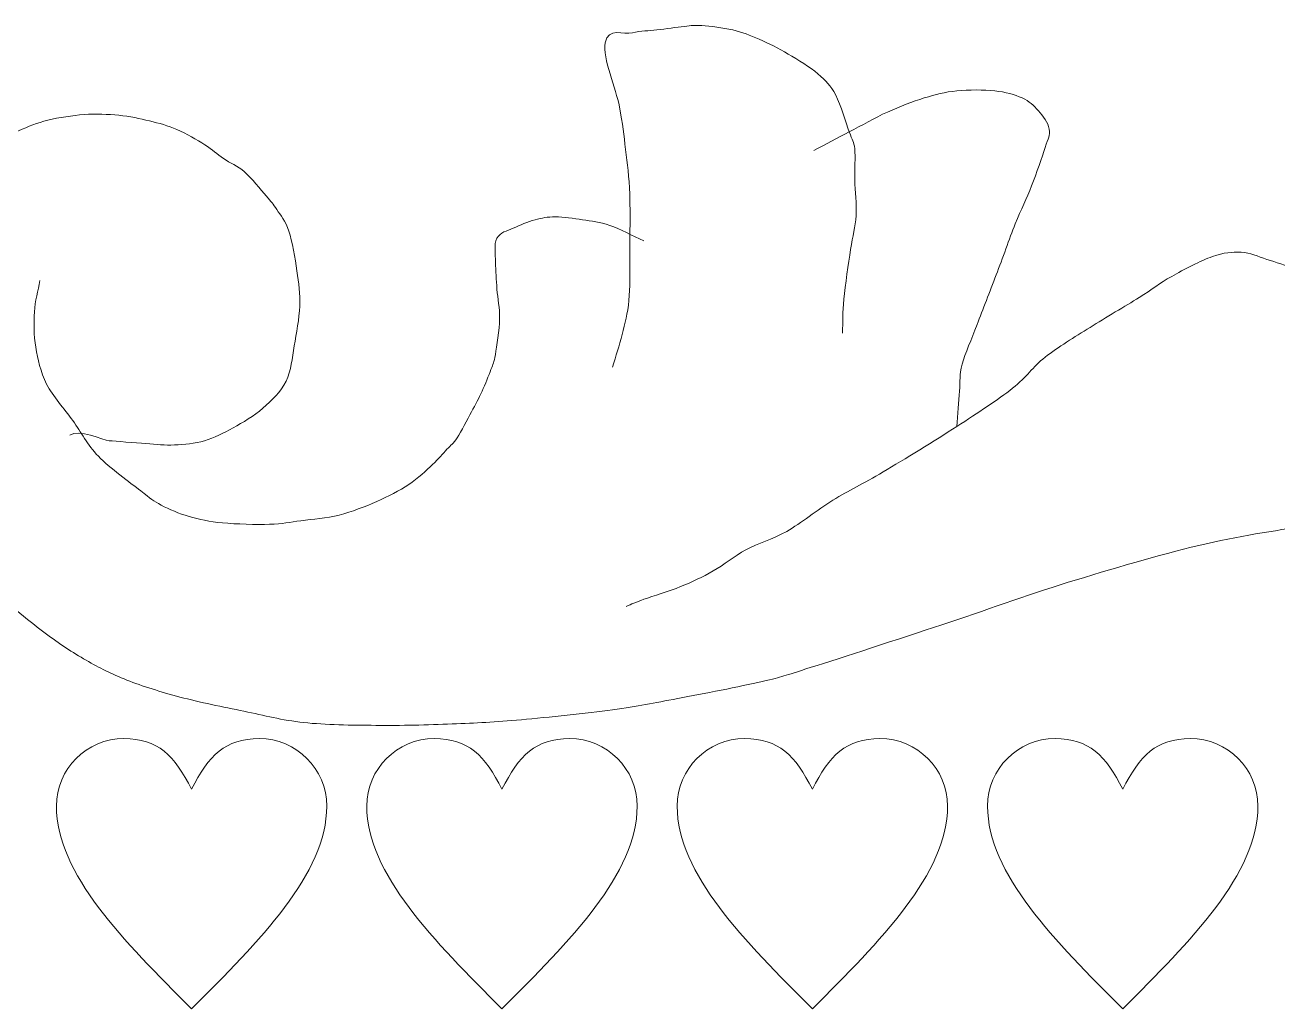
# Model space of a CAD drawing. Header units: millimetres. Extents: x -244 to 210, y -105 to 169.
# Drawn here: x 40 to 64.03, y 149.98 to 168.85 of the extents above; entities that cross this region are included whole.
import ezdxf

# ---------------------------------------------------------------- set-up
doc = ezdxf.new("R2010")
doc.units = ezdxf.units.MM
doc.header["$MEASUREMENT"] = 0
doc.layers.add('Camada 1', color=7, linetype='Continuous')

msp = doc.modelspace()

# ---------------------------------------------------------------- linework, layer by layer
at = {"layer": 'Camada 1', "color": 250, "lineweight": 9}
for points, knots in [([(55.6769, 162.9429), (55.6856, 163.1602), (55.6769, 163.3274), (55.703, 163.5949), (55.703, 163.5949), (55.7291, 163.8624), (55.7943, 164.2786), (55.8334, 164.5458), (55.8334, 164.5458), (55.8726, 164.8129), (55.9247, 164.9748), (55.9378, 165.1978), (55.9378, 165.1978), (55.9508, 165.4208), (55.916, 165.6642), (55.9117, 165.877), (55.9117, 165.877), (55.9073, 166.0898), (55.9292, 166.3188), (55.9117, 166.4747), (55.9117, 166.4747), (55.8941, 166.6305), (55.8682, 166.6286), (55.8073, 166.8007), (55.8073, 166.8007), (55.7465, 166.9728), (55.6479, 167.3188), (55.5464, 167.5071), (55.5464, 167.5071), (55.4449, 167.6954), (55.361, 167.782), (55.2072, 167.9146), (55.2072, 167.9146), (55.0535, 168.0472), (54.8211, 168.1839), (54.6333, 168.295), (54.6333, 168.295), (54.4454, 168.4059), (54.2586, 168.503), (54.0813, 168.5803), (54.0813, 168.5803), (53.9039, 168.6576), (53.755, 168.7143), (53.5712, 168.7577), (53.5712, 168.7577), (53.3873, 168.801), (53.1379, 168.8281), (52.9826, 168.8395), (52.9826, 168.8395), (52.8273, 168.8509), (52.7864, 168.8396), (52.6424, 168.8259), (52.6424, 168.8259), (52.4985, 168.8123), (52.2849, 168.7781), (52.1192, 168.7577), (52.1192, 168.7577), (51.9536, 168.7372), (51.8151, 168.7442), (51.6484, 168.7031), (51.6484, 168.7031), (51.4816, 168.662), (51.1779, 168.8134), (51.1252, 168.512), (51.1252, 168.512), (51.0725, 168.2107), (51.3344, 167.6253), (51.3999, 167.284), (51.3999, 167.284), (51.4654, 166.9427), (51.4849, 166.7451), (51.5176, 166.4653), (51.5176, 166.4653), (51.5503, 166.1855), (51.5831, 165.9472), (51.5961, 165.6057), (51.5961, 165.6057), (51.6092, 165.2643), (51.5987, 164.7583), (51.5961, 164.4186), (51.5961, 164.4186), (51.5936, 164.0789), (51.6049, 163.8192), (51.5806, 163.5677), (51.5806, 163.5677), (51.5562, 163.3163), (51.5023, 163.1287), (51.4501, 162.9157), (51.4501, 162.9157), (51.3979, 162.7027), (51.3283, 162.4991), (51.2675, 162.2908)], [0, 0, 0, 0, 0.0416667, 0.0416667, 0.0416667, 0.0416667, 0.0833333, 0.0833333, 0.0833333, 0.0833333, 0.125, 0.125, 0.125, 0.125, 0.1666667, 0.1666667, 0.1666667, 0.1666667, 0.2083333, 0.2083333, 0.2083333, 0.2083333, 0.25, 0.25, 0.25, 0.25, 0.2916667, 0.2916667, 0.2916667, 0.2916667, 0.3333333, 0.3333333, 0.3333333, 0.3333333, 0.375, 0.375, 0.375, 0.375, 0.4166667, 0.4166667, 0.4166667, 0.4166667, 0.4583333, 0.4583333, 0.4583333, 0.4583333, 0.5, 0.5, 0.5, 0.5, 0.5416667, 0.5416667, 0.5416667, 0.5416667, 0.5833333, 0.5833333, 0.5833333, 0.5833333, 0.625, 0.625, 0.625, 0.625, 0.6666667, 0.6666667, 0.6666667, 0.6666667, 0.7083333, 0.7083333, 0.7083333, 0.7083333, 0.75, 0.75, 0.75, 0.75, 0.7916667, 0.7916667, 0.7916667, 0.7916667, 0.8333333, 0.8333333, 0.8333333, 0.8333333, 0.875, 0.875, 0.875, 0.875, 0.9166667, 0.9166667, 0.9166667, 0.9166667, 1, 1, 1, 1]), ([(55.1289, 166.4475), (55.3551, 166.5652), (55.5725, 166.6784), (55.8073, 166.8007), (55.8073, 166.8007), (56.0421, 166.923), (56.2984, 167.0723), (56.5379, 167.181), (56.5379, 167.181), (56.7774, 167.2898), (57.02, 167.3846), (57.2423, 167.4527), (57.2423, 167.4527), (57.4646, 167.5208), (57.6413, 167.5659), (57.8685, 167.5886), (57.8685, 167.5886), (58.0958, 167.6113), (58.3889, 167.6114), (58.5991, 167.5886), (58.5991, 167.5886), (58.8093, 167.5658), (58.979, 167.5174), (59.1209, 167.4527), (59.1209, 167.4527), (59.2627, 167.3882), (59.3455, 167.3096), (59.434, 167.2083), (59.434, 167.2083), (59.5225, 167.1068), (59.6193, 166.9822), (59.6427, 166.8551), (59.6427, 166.8551), (59.6662, 166.7279), (59.6211, 166.6832), (59.5645, 166.5019), (59.5645, 166.5019), (59.5078, 166.3205), (59.3992, 166.0129), (59.3035, 165.7683), (59.3035, 165.7683), (59.2079, 165.5237), (59.1035, 165.3201), (58.9904, 165.0348), (58.9904, 165.0348), (58.8774, 164.7495), (58.7469, 164.3782), (58.6251, 164.0567), (58.6251, 164.0567), (58.5034, 163.7352), (58.3686, 163.3911), (58.2599, 163.1059), (58.2599, 163.1059), (58.1512, 162.8206), (58.0299, 162.5598), (57.9729, 162.3451), (57.9729, 162.3451), (57.9159, 162.1305), (57.9381, 162.0282), (57.9207, 161.8289), (57.9207, 161.8289), (57.9033, 161.6297), (57.8859, 161.3761), (57.8685, 161.1498)], [0, 0, 0, 0, 0.0588235, 0.0588235, 0.0588235, 0.0588235, 0.1176471, 0.1176471, 0.1176471, 0.1176471, 0.1764706, 0.1764706, 0.1764706, 0.1764706, 0.2352941, 0.2352941, 0.2352941, 0.2352941, 0.2941176, 0.2941176, 0.2941176, 0.2941176, 0.3529412, 0.3529412, 0.3529412, 0.3529412, 0.4117647, 0.4117647, 0.4117647, 0.4117647, 0.4705882, 0.4705882, 0.4705882, 0.4705882, 0.5294118, 0.5294118, 0.5294118, 0.5294118, 0.5882353, 0.5882353, 0.5882353, 0.5882353, 0.6470588, 0.6470588, 0.6470588, 0.6470588, 0.7058824, 0.7058824, 0.7058824, 0.7058824, 0.7647059, 0.7647059, 0.7647059, 0.7647059, 0.8235294, 0.8235294, 0.8235294, 0.8235294, 0.8823529, 0.8823529, 0.8823529, 0.8823529, 1, 1, 1, 1]), ([(40.8571, 160.9868), (41.0219, 161.1146), (41.4963, 160.8871), (41.6138, 160.8781), (41.6138, 160.8781), (41.7312, 160.869), (42.1095, 160.8373), (42.3183, 160.8237), (42.3183, 160.8237), (42.5269, 160.8101), (42.6784, 160.7875), (42.8661, 160.7966), (42.8661, 160.7966), (43.0539, 160.8056), (43.2514, 160.8233), (43.4402, 160.8781), (43.4402, 160.8781), (43.6288, 160.9329), (43.8005, 161.0181), (43.988, 161.1226), (43.988, 161.1226), (44.1756, 161.227), (44.3909, 161.3521), (44.5621, 161.503), (44.5621, 161.503), (44.7332, 161.6537), (44.9025, 161.8137), (45.0056, 162.0192), (45.0056, 162.0192), (45.1087, 162.2246), (45.1187, 162.4581), (45.1621, 162.6983), (45.1621, 162.6983), (45.2056, 162.9386), (45.2578, 163.2176), (45.2665, 163.4591), (45.2665, 163.4591), (45.2752, 163.7005), (45.2491, 163.8977), (45.2143, 164.1382), (45.2143, 164.1382), (45.1795, 164.3787), (45.123, 164.7009), (45.0578, 164.899), (45.0578, 164.899), (44.9925, 165.097), (44.8996, 165.2003), (44.8272, 165.3129), (44.8272, 165.3129), (44.7547, 165.4254), (44.728, 165.4516), (44.6244, 165.5722), (44.6244, 165.5722), (44.5209, 165.6927), (44.3432, 165.9157), (44.2058, 166.0361), (44.2058, 166.0361), (44.0684, 166.1565), (43.9334, 166.202), (43.8069, 166.2885), (43.8069, 166.2885), (43.6804, 166.3749), (43.5968, 166.4613), (43.4472, 166.5546), (43.4472, 166.5546), (43.2976, 166.6479), (43.0882, 166.7709), (42.9109, 166.8474), (42.9109, 166.8474), (42.7335, 166.9238), (42.5732, 166.9656), (42.3877, 167.0111), (42.3877, 167.0111), (42.2022, 167.0566), (42.009, 167.0998), (41.7992, 167.1203), (41.7992, 167.1203), (41.5892, 167.1407), (41.3595, 167.1499), (41.132, 167.1339), (41.132, 167.1339), (40.9045, 167.118), (40.6489, 167.0773), (40.4387, 167.0248), (40.4387, 167.0248), (40.2286, 166.9723), (40.0622, 166.9068), (39.8763, 166.8201), (39.8763, 166.8201), (39.6904, 166.7334), (39.528, 166.643), (39.327, 166.5063), (39.327, 166.5063), (39.1261, 166.3695), (38.8508, 166.1733), (38.673, 166.0015), (38.673, 166.0015), (38.495, 165.8296), (38.4203, 165.7037), (38.2675, 165.4829), (38.2675, 165.4829), (38.1148, 165.262), (37.8947, 164.9053), (37.7573, 164.6779), (37.7573, 164.6779), (37.62, 164.4504), (37.5575, 164.3582), (37.4435, 164.1185), (37.4435, 164.1185), (37.3294, 163.8787), (37.1368, 163.5343), (37.0739, 163.2417), (37.0739, 163.2417), (37.011, 162.9491), (37.0521, 162.6676), (37.0739, 162.3995), (37.0739, 162.3995), (37.0957, 162.1314), (37.1434, 161.9063), (37.2044, 161.6388), (37.2044, 161.6388), (37.2653, 161.3713), (37.3345, 161.0826), (37.4392, 160.7966), (37.4392, 160.7966), (37.5439, 160.5105), (37.6821, 160.191), (37.8306, 159.9272), (37.8306, 159.9272), (37.9791, 159.6633), (38.1437, 159.4744), (38.3263, 159.2208), (38.3263, 159.2208), (38.509, 158.9672), (38.7208, 158.6336), (38.9264, 158.4058), (38.9264, 158.4058), (39.132, 158.178), (39.3091, 158.0662), (39.5526, 157.8624), (39.5526, 157.8624), (39.7961, 157.6587), (40.1176, 157.3826), (40.3875, 157.1832), (40.3875, 157.1832), (40.6574, 156.9838), (40.9089, 156.8167), (41.1702, 156.6671), (41.1702, 156.6671), (41.4316, 156.5174), (41.6522, 156.4046), (41.953, 156.2867), (41.953, 156.2867), (42.2537, 156.1687), (42.5962, 156.0604), (42.9705, 155.9607), (42.9705, 155.9607), (43.3448, 155.861), (43.8011, 155.7705), (44.1968, 155.689), (44.1968, 155.689), (44.5925, 155.6075), (44.922, 155.517), (45.3448, 155.4716), (45.3448, 155.4716), (45.7676, 155.4263), (46.2535, 155.4218), (46.7276, 155.4173), (46.7276, 155.4173), (47.2018, 155.4128), (47.7234, 155.4264), (48.1887, 155.4445), (48.1887, 155.4445), (48.6541, 155.4626), (49.0062, 155.4807), (49.5194, 155.526), (49.5194, 155.526), (50.0326, 155.5712), (50.7672, 155.6482), (51.2675, 155.7162), (51.2675, 155.7162), (51.7677, 155.7841), (52.0415, 155.8429), (52.5198, 155.9335), (52.5198, 155.9335), (52.9982, 156.024), (53.711, 156.1599), (54.1375, 156.2595), (54.1375, 156.2595), (54.564, 156.3591), (54.5028, 156.3501), (55.0768, 156.5312), (55.0768, 156.5312), (55.6508, 156.7123), (56.7597, 157.0745), (57.5815, 157.3462), (57.5815, 157.3462), (58.4034, 157.6179), (59.186, 157.9077), (60.008, 158.1613), (60.008, 158.1613), (60.83, 158.4148), (61.7466, 158.6864), (62.5127, 158.8676), (62.5127, 158.8676), (63.2789, 159.0489), (63.9475, 159.1484), (64.6, 159.248), (64.6, 159.248), (65.2525, 159.3476), (65.8861, 159.4336), (66.4264, 159.4653), (66.4264, 159.4653), (66.9667, 159.497), (67.4698, 159.4563), (67.8353, 159.4382), (67.8353, 159.4382), (68.2008, 159.42), (68.3351, 159.4019), (68.618, 159.3567), (68.618, 159.3567), (68.901, 159.3114), (69.2311, 159.2389), (69.5312, 159.1665), (69.5312, 159.1665), (69.8313, 159.0941), (70.1879, 158.9853), (70.4184, 158.922), (70.4184, 158.922), (70.6488, 158.8586), (70.7672, 158.8626), (70.914, 158.7861), (70.914, 158.7861), (71.0609, 158.7097), (71.1576, 158.5779), (71.2793, 158.4737)], [0, 0, 0, 0, 0.0166667, 0.0166667, 0.0166667, 0.0166667, 0.0333333, 0.0333333, 0.0333333, 0.0333333, 0.05, 0.05, 0.05, 0.05, 0.0666667, 0.0666667, 0.0666667, 0.0666667, 0.0833333, 0.0833333, 0.0833333, 0.0833333, 0.1, 0.1, 0.1, 0.1, 0.1166667, 0.1166667, 0.1166667, 0.1166667, 0.1333333, 0.1333333, 0.1333333, 0.1333333, 0.15, 0.15, 0.15, 0.15, 0.1666667, 0.1666667, 0.1666667, 0.1666667, 0.1833333, 0.1833333, 0.1833333, 0.1833333, 0.2, 0.2, 0.2, 0.2, 0.2166667, 0.2166667, 0.2166667, 0.2166667, 0.2333333, 0.2333333, 0.2333333, 0.2333333, 0.25, 0.25, 0.25, 0.25, 0.2666667, 0.2666667, 0.2666667, 0.2666667, 0.2833333, 0.2833333, 0.2833333, 0.2833333, 0.3, 0.3, 0.3, 0.3, 0.3166667, 0.3166667, 0.3166667, 0.3166667, 0.3333333, 0.3333333, 0.3333333, 0.3333333, 0.35, 0.35, 0.35, 0.35, 0.3666667, 0.3666667, 0.3666667, 0.3666667, 0.3833333, 0.3833333, 0.3833333, 0.3833333, 0.4, 0.4, 0.4, 0.4, 0.4166667, 0.4166667, 0.4166667, 0.4166667, 0.4333333, 0.4333333, 0.4333333, 0.4333333, 0.45, 0.45, 0.45, 0.45, 0.4666667, 0.4666667, 0.4666667, 0.4666667, 0.4833333, 0.4833333, 0.4833333, 0.4833333, 0.5, 0.5, 0.5, 0.5, 0.5166667, 0.5166667, 0.5166667, 0.5166667, 0.5333333, 0.5333333, 0.5333333, 0.5333333, 0.55, 0.55, 0.55, 0.55, 0.5666667, 0.5666667, 0.5666667, 0.5666667, 0.5833333, 0.5833333, 0.5833333, 0.5833333, 0.6, 0.6, 0.6, 0.6, 0.6166667, 0.6166667, 0.6166667, 0.6166667, 0.6333333, 0.6333333, 0.6333333, 0.6333333, 0.65, 0.65, 0.65, 0.65, 0.6666667, 0.6666667, 0.6666667, 0.6666667, 0.6833333, 0.6833333, 0.6833333, 0.6833333, 0.7, 0.7, 0.7, 0.7, 0.7166667, 0.7166667, 0.7166667, 0.7166667, 0.7333333, 0.7333333, 0.7333333, 0.7333333, 0.75, 0.75, 0.75, 0.75, 0.7666667, 0.7666667, 0.7666667, 0.7666667, 0.7833333, 0.7833333, 0.7833333, 0.7833333, 0.8, 0.8, 0.8, 0.8, 0.8166667, 0.8166667, 0.8166667, 0.8166667, 0.8333333, 0.8333333, 0.8333333, 0.8333333, 0.85, 0.85, 0.85, 0.85, 0.8666667, 0.8666667, 0.8666667, 0.8666667, 0.8833333, 0.8833333, 0.8833333, 0.8833333, 0.9, 0.9, 0.9, 0.9, 0.9166667, 0.9166667, 0.9166667, 0.9166667, 0.9333333, 0.9333333, 0.9333333, 0.9333333, 0.95, 0.95, 0.95, 0.95, 0.9666667, 0.9666667, 0.9666667, 0.9666667, 1, 1, 1, 1]), ([(51.8676, 164.7087), (51.6501, 164.8084), (51.412, 164.9394), (51.2153, 165.0076), (51.2153, 165.0076), (51.0185, 165.0759), (50.8676, 165.0891), (50.6935, 165.1163), (50.6935, 165.1163), (50.5194, 165.1434), (50.3249, 165.1706), (50.1716, 165.1706), (50.1716, 165.1706), (50.0184, 165.1706), (49.916, 165.1527), (49.7803, 165.1163), (49.7803, 165.1163), (49.6446, 165.0799), (49.485, 165.0123), (49.3628, 164.9533), (49.3628, 164.9533), (49.2407, 164.8943), (49.1137, 164.8862), (49.0497, 164.7631), (49.0497, 164.7631), (48.9857, 164.6401), (49.0236, 164.4645), (49.0236, 164.3012), (49.0236, 164.3012), (49.0236, 164.138), (49.0367, 163.9662), (49.0497, 163.785), (49.0497, 163.785), (49.0628, 163.6039), (49.107, 163.4251), (49.1019, 163.2145), (49.1019, 163.2145), (49.0968, 163.004), (49.0473, 162.6917), (49.0193, 162.5293), (49.0193, 162.5293), (48.9913, 162.3668), (48.9768, 162.36), (48.9343, 162.2427), (48.9343, 162.2427), (48.8917, 162.1255), (48.8263, 161.962), (48.7642, 161.8266), (48.7642, 161.8266), (48.7021, 161.6911), (48.6411, 161.5798), (48.5615, 161.4308), (48.5615, 161.4308), (48.4819, 161.2819), (48.3657, 161.0528), (48.2868, 160.9327), (48.2868, 160.9327), (48.2079, 160.8126), (48.1691, 160.7997), (48.0906, 160.7144), (48.0906, 160.7144), (48.0121, 160.6291), (47.9381, 160.5334), (47.8159, 160.4207), (47.8159, 160.4207), (47.6937, 160.3079), (47.5377, 160.1575), (47.3581, 160.0386), (47.3581, 160.0386), (47.1785, 159.9197), (46.9663, 159.8092), (46.7434, 159.7112), (46.7434, 159.7112), (46.5206, 159.6132), (46.267, 159.5135), (46.024, 159.4519), (46.024, 159.4519), (45.7809, 159.3902), (45.5138, 159.3722), (45.2915, 159.3427), (45.2915, 159.3427), (45.0692, 159.3132), (44.941, 159.2813), (44.6898, 159.2745), (44.6898, 159.2745), (44.4386, 159.2677), (44.0452, 159.2767), (43.7872, 159.3018), (43.7872, 159.3018), (43.5293, 159.3268), (43.3434, 159.3675), (43.1463, 159.4246), (43.1463, 159.4246), (42.9492, 159.4817), (42.7656, 159.5606), (42.61, 159.6429), (42.61, 159.6429), (42.4544, 159.7252), (42.4186, 159.7597), (42.2177, 159.9158), (42.2177, 159.9158), (42.0167, 160.0719), (41.624, 160.3528), (41.405, 160.5792), (41.405, 160.5792), (41.1862, 160.8057), (41.0808, 161.0323), (40.9156, 161.2633), (40.9156, 161.2633), (40.7503, 161.4942), (40.5337, 161.7268), (40.4136, 161.9648), (40.4136, 161.9648), (40.2935, 162.2029), (40.2443, 162.4384), (40.2048, 162.6712), (40.2048, 162.6712), (40.1654, 162.904), (40.1656, 163.1364), (40.1787, 163.3503), (40.1787, 163.3503), (40.1919, 163.5644), (40.2483, 163.7488), (40.2831, 163.9481)], [0, 0, 0, 0, 0.03125, 0.03125, 0.03125, 0.03125, 0.0625, 0.0625, 0.0625, 0.0625, 0.09375, 0.09375, 0.09375, 0.09375, 0.125, 0.125, 0.125, 0.125, 0.15625, 0.15625, 0.15625, 0.15625, 0.1875, 0.1875, 0.1875, 0.1875, 0.21875, 0.21875, 0.21875, 0.21875, 0.25, 0.25, 0.25, 0.25, 0.28125, 0.28125, 0.28125, 0.28125, 0.3125, 0.3125, 0.3125, 0.3125, 0.34375, 0.34375, 0.34375, 0.34375, 0.375, 0.375, 0.375, 0.375, 0.40625, 0.40625, 0.40625, 0.40625, 0.4375, 0.4375, 0.4375, 0.4375, 0.46875, 0.46875, 0.46875, 0.46875, 0.5, 0.5, 0.5, 0.5, 0.53125, 0.53125, 0.53125, 0.53125, 0.5625, 0.5625, 0.5625, 0.5625, 0.59375, 0.59375, 0.59375, 0.59375, 0.625, 0.625, 0.625, 0.625, 0.65625, 0.65625, 0.65625, 0.65625, 0.6875, 0.6875, 0.6875, 0.6875, 0.71875, 0.71875, 0.71875, 0.71875, 0.75, 0.75, 0.75, 0.75, 0.78125, 0.78125, 0.78125, 0.78125, 0.8125, 0.8125, 0.8125, 0.8125, 0.84375, 0.84375, 0.84375, 0.84375, 0.875, 0.875, 0.875, 0.875, 0.90625, 0.90625, 0.90625, 0.90625, 0.9375, 0.9375, 0.9375, 0.9375, 1, 1, 1, 1]), ([(72.8457, 162.729), (72.384, 162.8469), (71.8529, 163.016), (71.4554, 163.0841), (71.4554, 163.0841), (71.0579, 163.1522), (70.857, 163.1206), (70.4706, 163.136), (70.4706, 163.136), (70.0841, 163.1514), (69.5381, 163.186), (69.1364, 163.1769), (69.1364, 163.1769), (68.7347, 163.1679), (68.3821, 163.1041), (68.0638, 163.0814), (68.0638, 163.0814), (67.7456, 163.0587), (67.4761, 163.0337), (67.2267, 163.0404), (67.2267, 163.0404), (66.9774, 163.0472), (66.8152, 163.0722), (66.5727, 163.1224), (66.5727, 163.1224), (66.3302, 163.1725), (65.9992, 163.2489), (65.7748, 163.3407), (65.7748, 163.3407), (65.5505, 163.4324), (65.4692, 163.5352), (65.2385, 163.6682), (65.2385, 163.6682), (65.0079, 163.8011), (64.6286, 164.0234), (64.3913, 164.1382), (64.3913, 164.1382), (64.1539, 164.2531), (63.9958, 164.2967), (63.8173, 164.3556), (63.8173, 164.3556), (63.6389, 164.4145), (63.499, 164.4822), (63.3215, 164.4914), (63.3215, 164.4914), (63.1441, 164.5007), (62.9977, 164.4876), (62.7736, 164.4099), (62.7736, 164.4099), (62.5496, 164.3322), (62.2261, 164.1611), (61.9909, 164.0296), (61.9909, 164.0296), (61.7557, 163.898), (61.6256, 163.785), (61.3647, 163.622), (61.3647, 163.622), (61.1038, 163.4591), (60.7255, 163.2417), (60.4255, 163.0515), (60.4255, 163.0515), (60.1254, 162.8613), (59.8132, 162.6764), (59.5645, 162.481), (59.5645, 162.481), (59.3156, 162.2856), (59.2218, 162.1058), (58.9383, 161.8833), (58.9383, 161.8833), (58.6548, 161.6608), (58.2817, 161.4169), (57.8685, 161.1498), (57.8685, 161.1498), (57.4553, 160.8826), (56.8553, 160.5159), (56.4596, 160.2804), (56.4596, 160.2804), (56.0639, 160.0449), (55.8032, 159.9273), (55.4942, 159.737), (55.4942, 159.737), (55.1852, 159.5468), (54.8864, 159.2983), (54.6072, 159.1393), (54.6072, 159.1393), (54.3279, 158.9803), (54.0598, 158.9133), (53.8244, 158.7861), (53.8244, 158.7861), (53.589, 158.659), (53.4073, 158.4966), (53.1982, 158.3786), (53.1982, 158.3786), (52.9891, 158.2607), (52.7941, 158.1704), (52.572, 158.0797), (52.572, 158.0797), (52.3499, 157.9891), (52.0415, 157.8986), (51.8676, 157.8353), (51.8676, 157.8353), (51.6936, 157.7719), (51.6414, 157.7447), (51.5284, 157.6994)], [0, 0, 0, 0, 0.037037, 0.037037, 0.037037, 0.037037, 0.0740741, 0.0740741, 0.0740741, 0.0740741, 0.1111111, 0.1111111, 0.1111111, 0.1111111, 0.1481481, 0.1481481, 0.1481481, 0.1481481, 0.1851852, 0.1851852, 0.1851852, 0.1851852, 0.2222222, 0.2222222, 0.2222222, 0.2222222, 0.2592593, 0.2592593, 0.2592593, 0.2592593, 0.2962963, 0.2962963, 0.2962963, 0.2962963, 0.3333333, 0.3333333, 0.3333333, 0.3333333, 0.3703704, 0.3703704, 0.3703704, 0.3703704, 0.4074074, 0.4074074, 0.4074074, 0.4074074, 0.4444444, 0.4444444, 0.4444444, 0.4444444, 0.4814815, 0.4814815, 0.4814815, 0.4814815, 0.5185185, 0.5185185, 0.5185185, 0.5185185, 0.5555556, 0.5555556, 0.5555556, 0.5555556, 0.5925926, 0.5925926, 0.5925926, 0.5925926, 0.6296296, 0.6296296, 0.6296296, 0.6296296, 0.6666667, 0.6666667, 0.6666667, 0.6666667, 0.7037037, 0.7037037, 0.7037037, 0.7037037, 0.7407407, 0.7407407, 0.7407407, 0.7407407, 0.7777778, 0.7777778, 0.7777778, 0.7777778, 0.8148148, 0.8148148, 0.8148148, 0.8148148, 0.8518519, 0.8518519, 0.8518519, 0.8518519, 0.8888889, 0.8888889, 0.8888889, 0.8888889, 0.9259259, 0.9259259, 0.9259259, 0.9259259, 1, 1, 1, 1])]:
    msp.add_open_spline(points, degree=3, knots=knots, dxfattribs=at)
at = {"layer": 'Camada 1', "color": 2, "lineweight": 9}
for points in [[(43.193, 154.1914), (43.5171, 154.8396), (43.8412, 155.1637), (44.4896, 155.1637), (44.4896, 155.1637), (45.2052, 155.1637), (45.786, 154.5829), (45.786, 153.8673), (45.786, 153.8673), (45.786, 152.5708), (44.4896, 151.2743), (43.193, 149.9779), (43.193, 149.9779), (41.8965, 151.2743), (40.6001, 152.5708), (40.6001, 153.8673), (40.6001, 153.8673), (40.6001, 154.5829), (41.1809, 155.1637), (41.8965, 155.1637), (41.8965, 155.1637), (42.5448, 155.1637), (42.8689, 154.8396), (43.193, 154.1914)], [(49.1463, 154.1914), (49.4704, 154.8396), (49.7944, 155.1637), (50.4428, 155.1637), (50.4428, 155.1637), (51.1584, 155.1637), (51.7392, 154.5829), (51.7392, 153.8673), (51.7392, 153.8673), (51.7392, 152.5708), (50.4428, 151.2743), (49.1463, 149.9779), (49.1463, 149.9779), (47.8498, 151.2743), (46.5534, 152.5708), (46.5534, 153.8673), (46.5534, 153.8673), (46.5534, 154.5829), (47.1342, 155.1637), (47.8498, 155.1637), (47.8498, 155.1637), (48.4981, 155.1637), (48.8222, 154.8396), (49.1463, 154.1914)], [(55.0994, 154.1914), (55.4235, 154.8396), (55.7475, 155.1637), (56.3959, 155.1637), (56.3959, 155.1637), (57.1115, 155.1637), (57.6923, 154.5829), (57.6923, 153.8673), (57.6923, 153.8673), (57.6923, 152.5708), (56.3959, 151.2743), (55.0994, 149.9779), (55.0994, 149.9779), (53.8029, 151.2743), (52.5065, 152.5708), (52.5065, 153.8673), (52.5065, 153.8673), (52.5065, 154.5829), (53.0873, 155.1637), (53.8029, 155.1637), (53.8029, 155.1637), (54.4512, 155.1637), (54.7753, 154.8396), (55.0994, 154.1914)], [(61.0525, 154.1914), (61.3766, 154.8396), (61.7006, 155.1637), (62.349, 155.1637), (62.349, 155.1637), (63.0646, 155.1637), (63.6454, 154.5829), (63.6454, 153.8673), (63.6454, 153.8673), (63.6454, 152.5708), (62.349, 151.2743), (61.0525, 149.9779), (61.0525, 149.9779), (59.756, 151.2743), (58.4596, 152.5708), (58.4596, 153.8673), (58.4596, 153.8673), (58.4596, 154.5829), (59.0404, 155.1637), (59.756, 155.1637), (59.756, 155.1637), (60.4043, 155.1637), (60.7284, 154.8396), (61.0525, 154.1914)]]:
    msp.add_open_spline(points, degree=3, knots=[0, 0, 0, 0, 0.1428571, 0.1428571, 0.1428571, 0.1428571, 0.2857143, 0.2857143, 0.2857143, 0.2857143, 0.4285714, 0.4285714, 0.4285714, 0.4285714, 0.5714286, 0.5714286, 0.5714286, 0.5714286, 0.7142857, 0.7142857, 0.7142857, 0.7142857, 1, 1, 1, 1], dxfattribs=at)

doc.saveas('drawing.dxf')
